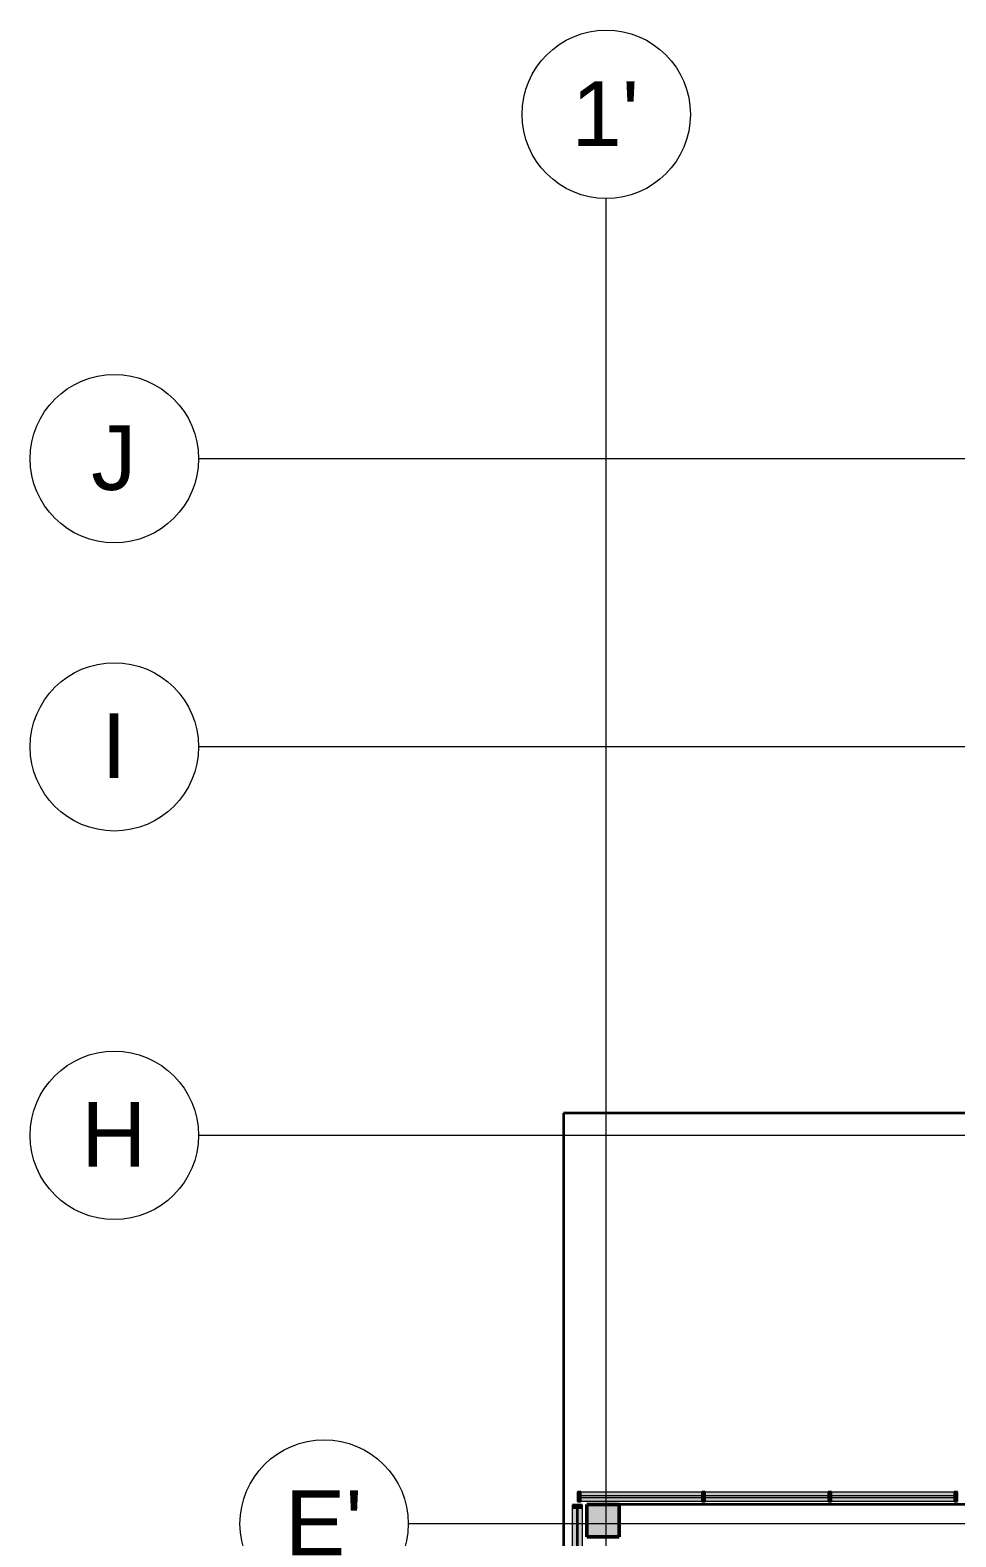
# Model space of a CAD drawing. Header units: millimetres. Extents: x -18178 to 96133, y -22425 to 61598.
# Drawn here: x -18169 to -3870, y 38330 to 61598 of the extents above; entities that cross this region are included whole.
import ezdxf

# ---------------------------------------------------------------- set-up
doc = ezdxf.new("R2010")
doc.units = ezdxf.units.MM
doc.linetypes.add('Centre', pattern=[10, 6, -1.25, 1.5, -1.25])
doc.linetypes.add('Demolished_2_', pattern=[7.14375, 4.7625, -2.38125])
for name, color, linetype, lineweight, true_color in [('A-FLOR', 7, 'Continuous', 9, 0x7f7f7f), ('A-GLAZ-CURT', 7, 'Continuous', 9, 0x7f7f7f), ('A-GLAZ-CWMG', 7, 'Continuous', 9, 0x7f7f7f), ('S-COLS', 7, 'Continuous', 9, 0x7f7f7f)]:
    doc.layers.add(name, color=color, linetype=linetype, lineweight=lineweight, true_color=true_color)
doc.layers.add('eae-bb-mım.', color=7, linetype='Continuous')
doc.layers.add('S-GRID', color=7, linetype='Continuous', lineweight=9)
doc.layers.add('S-GRID-IDEN', color=7, linetype='Continuous', lineweight=9)
doc.styles.add('Arial', font='arial.ttf')

# ---------------------------------------------------------------- blocks, each defined once
blk = doc.blocks.new('STR-Conc-Precast Rectangular Column Nwt - 500 x 500 mm-874367-Busbar Distribution First Floor  Layout - Phase 1')
at = {"layer": 'S-COLS', "lineweight": 35, "true_color": 0xf2f2f2}
blk.add_hatch(color=7, dxfattribs=at).paths.add_polyline_path([(250, -250), (250, 250), (-250, 250), (-250, -250)], flags=0)
at = {"layer": 'S-COLS', "color": 254, "lineweight": 50, "true_color": 0xcccccc}
for p, q in [((250, 250), (-250, 250)), ((-250, 250), (-250, -250)), ((250, -250), (250, 250)), ((-250, -250), (250, -250))]:
    blk.add_line(p, q, dxfattribs=at)
blk = doc.blocks.new('System Panel - Arup_Plate_CurtainPanelGlazed-874421-Busbar Distribution First Floor  Layout - Phase 1')
at = {"layer": 'A-GLAZ-CURT', "true_color": 0xf2f2f2}
blk.add_hatch(color=7, dxfattribs=at).paths.add_polyline_path([(-949, 13), (-949, -13), (949, -13), (949, 13), (173, 13)], flags=0)
at = {"layer": 'A-GLAZ-CURT', "color": 254, "lineweight": 18, "true_color": 0xcccccc}
for p, q in [((949, 13), (-949, 13)), ((-949, 13), (-949, -13)), ((949, -13), (949, 13)), ((-949, -13), (949, -13))]:
    blk.add_line(p, q, dxfattribs=at)
blk = doc.blocks.new('System Panel - Arup_Plate_CurtainPanelGlazed-874420-Busbar Distribution First Floor  Layout - Phase 1')
at = {"layer": 'A-GLAZ-CURT', "true_color": 0xf2f2f2}
blk.add_hatch(color=7, dxfattribs=at).paths.add_polyline_path([(-937, 13), (-937, -13), (937, -13), (937, 13)], flags=0)
at = {"layer": 'A-GLAZ-CURT', "color": 254, "lineweight": 18, "true_color": 0xcccccc}
for p, q in [((937, 13), (-937, 13)), ((-937, 13), (-937, -13)), ((937, -13), (937, 13)), ((-937, -13), (937, -13))]:
    blk.add_line(p, q, dxfattribs=at)
blk = doc.blocks.new('Rectangular Mullion - Arup_Member_CurtainWallMullionRect100x100mm-872829-Busbar Distribution First Floor  Layout - Phase 1')
at = {"layer": 'A-GLAZ-CWMG', "true_color": 0xf2f2f2}
blk.add_hatch(color=7, dxfattribs=at).paths.add_polyline_path([(-50, -75), (-50, 75), (0, 75), (0, -75)], flags=0)
at = {"layer": 'A-GLAZ-CWMG', "color": 254, "lineweight": 25, "true_color": 0xcccccc}
for p, q in [((-50, 75), (0, 75)), ((-50, -75), (-50, 75)), ((0, 75), (0, -75)), ((0, -75), (-50, -75))]:
    blk.add_line(p, q, dxfattribs=at)
blk = doc.blocks.new('Rectangular Mullion - Arup_Member_CurtainWallMullionRect100x100mm-874419-Busbar Distribution First Floor  Layout - Phase 1')
at = {"layer": 'A-GLAZ-CWMG', "true_color": 0xf2f2f2}
h = blk.add_hatch(color=7, dxfattribs=at)
h.paths.add_polyline_path([(8024, 38953), (8024, 39016), (6125, 39016), (6125, 38953), (6902, 38953)], flags=0)
h.paths.add_polyline_path([(6902, 39041), (8024, 39041), (8024, 39103), (6125, 39103), (6125, 39041)], flags=0)
at = {"layer": 'A-GLAZ-CWMG', "color": 254, "true_color": 0xe5e5e5}
for p, q in [((6125, 39103), (8024, 39103)), ((8024, 38953), (6125, 38953))]:
    blk.add_line(p, q, dxfattribs=at)
blk = doc.blocks.new('Rectangular Mullion - Arup_Member_CurtainWallMullionRect100x100mm-874418-Busbar Distribution First Floor  Layout - Phase 1')
at = {"layer": 'A-GLAZ-CWMG', "true_color": 0xf2f2f2}
h = blk.add_hatch(color=7, dxfattribs=at)
h.paths.add_polyline_path([(9947, 38953), (9947, 39016), (8074, 39016), (8074, 38953)], flags=0)
h.paths.add_polyline_path([(9947, 39041), (9947, 39103), (8074, 39103), (8074, 39041)], flags=0)
at = {"layer": 'A-GLAZ-CWMG', "color": 254, "true_color": 0xe5e5e5}
for p, q in [((8074, 39103), (9947, 39103)), ((9947, 38953), (8074, 38953))]:
    blk.add_line(p, q, dxfattribs=at)
blk = doc.blocks.new('Rectangular Mullion - Arup_Member_CurtainWallMullionRect100x100mm-872823-Busbar Distribution First Floor  Layout - Phase 1')
at = {"layer": 'A-GLAZ-CWMG', "true_color": 0xf2f2f2}
blk.add_hatch(color=7, dxfattribs=at).paths.add_polyline_path([(-25, -75), (-25, 75), (25, 75), (25, -75)], flags=0)
at = {"layer": 'A-GLAZ-CWMG', "color": 254, "lineweight": 25, "true_color": 0xcccccc}
for p, q in [((-25, 75), (25, 75)), ((-25, -75), (-25, 75)), ((25, 75), (25, -75)), ((25, -75), (-25, -75))]:
    blk.add_line(p, q, dxfattribs=at)
blk = doc.blocks.new('System Panel - Arup_Plate_CurtainPanelGlazed-873652-Busbar Distribution First Floor  Layout - Phase 1')
at = {"layer": 'A-GLAZ-CURT', "true_color": 0xf2f2f2}
blk.add_hatch(color=7, dxfattribs=at).paths.add_polyline_path([(-995, -13), (995, -13), (995, 13), (-995, 13)], flags=0)
at = {"layer": 'A-GLAZ-CURT', "color": 254, "lineweight": 18, "true_color": 0xcccccc}
for p, q in [((995, 13), (-995, 13)), ((-995, 13), (-995, -13)), ((995, -13), (995, 13)), ((-995, -13), (995, -13))]:
    blk.add_line(p, q, dxfattribs=at)
blk = doc.blocks.new('Rectangular Mullion - Arup_Member_CurtainWallMullionRect100x100mm-873650-Busbar Distribution First Floor  Layout - Phase 1')
at = {"layer": 'A-GLAZ-CWMG', "true_color": 0xf2f2f2}
h = blk.add_hatch(color=7, dxfattribs=at)
h.paths.add_polyline_path([(242, 28631), (242, 30620), (180, 30620), (180, 28631)], flags=0)
h.paths.add_polyline_path([(330, 28631), (330, 30620), (268, 30620), (268, 28631)], flags=0)
at = {"layer": 'A-GLAZ-CWMG', "color": 254, "true_color": 0xe5e5e5}
for p, q in [((180, 28631), (180, 30620)), ((330, 30620), (330, 28631))]:
    blk.add_line(p, q, dxfattribs=at)
blk = doc.blocks.new('Grid - Arup_Grid_Head_Circle-39942-Busbar Distribution First Floor  Layout - Phase 1')
at = {"layer": 'S-GRID-IDEN', "color": 253, "lineweight": 18, "true_color": 0xaaaaaa}
blk.add_circle((0, 0), 6.5, dxfattribs=at)
blk = doc.blocks.new('IL021-ARP-ZZ-XX-M3-J-A-0001_rvt-1-Busbar Distribution First Floor  Layout - Phase 1')
at = {"layer": 'A-FLOR', "color": 254, "lineweight": 35, "true_color": 0xe5e5e5}
for p, q in [((8870, 44948), (40, 44948)), ((40, 44948), (40, 28581)), ((9500, 38906), (900, 38906))]:
    blk.add_line(p, q, dxfattribs=at)
at = {"layer": 'S-GRID', "color": 253, "linetype": 'Centre', "lineweight": 18, "true_color": 0xaaaaaa}
for p, q in [((700, -7639), (700, 59074)), ((80163, 55056), (-5598, 55056)), ((80163, 50606), (-5598, 50606)), ((80162, 44606), (-5599, 44606)), ((13867, 38606), (-2358, 38606))]:
    blk.add_line(p, q, dxfattribs=at)
at = {"color": 253, "lineweight": 5, "true_color": 0xaaaaaa, "xscale": 199.9999999999999, "yscale": 199.9999999999999, "zscale": 199.9999999999999}
blk.add_blockref('Grid - Arup_Grid_Head_Circle-39942-Busbar Distribution First Floor  Layout - Phase 1', (700, 60374), dxfattribs=at)
at = {"color": 253, "lineweight": 5, "true_color": 0xaaaaaa, "xscale": 200.0000000000001, "yscale": 200.0000000000001, "zscale": 200.0000000000001, "rotation": 90}
for p in [(-6898, 55056), (-6898, 50606), (-6899, 44606), (-3658, 38606)]:
    blk.add_blockref('Grid - Arup_Grid_Head_Circle-39942-Busbar Distribution First Floor  Layout - Phase 1', p, dxfattribs=at)
at = {"color": 253, "linetype": 'Demolished_2_', "lineweight": 9, "true_color": 0xaaaaaa, "extrusion": (0, 0, -1)}
for name, p in [('Rectangular Mullion - Arup_Member_CurtainWallMullionRect100x100mm-872829-Busbar Distribution First Floor  Layout - Phase 1', (-255, 39028)), ('Rectangular Mullion - Arup_Member_CurtainWallMullionRect100x100mm-872823-Busbar Distribution First Floor  Layout - Phase 1', (-2203, 39028)), ('Rectangular Mullion - Arup_Member_CurtainWallMullionRect100x100mm-872823-Busbar Distribution First Floor  Layout - Phase 1', (-4152, 39028)), ('Rectangular Mullion - Arup_Member_CurtainWallMullionRect100x100mm-872823-Busbar Distribution First Floor  Layout - Phase 1', (-6100, 39028))]:
    blk.add_blockref(name, p, dxfattribs=at)
at = {"color": 253, "linetype": 'Demolished_2_', "lineweight": 9, "true_color": 0xaaaaaa}
for name, p in [('Rectangular Mullion - Arup_Member_CurtainWallMullionRect100x100mm-874418-Busbar Distribution First Floor  Layout - Phase 1', (-7769, 0)), ('Rectangular Mullion - Arup_Member_CurtainWallMullionRect100x100mm-874419-Busbar Distribution First Floor  Layout - Phase 1', (-3897, 0)), ('Rectangular Mullion - Arup_Member_CurtainWallMullionRect100x100mm-874419-Busbar Distribution First Floor  Layout - Phase 1', (-1948, 0)), ('STR-Conc-Precast Rectangular Column Nwt - 500 x 500 mm-874367-Busbar Distribution First Floor  Layout - Phase 1', (650, 38656)), ('Rectangular Mullion - Arup_Member_CurtainWallMullionRect100x100mm-873650-Busbar Distribution First Floor  Layout - Phase 1', (0, 8233))]:
    blk.add_blockref(name, p, dxfattribs=at)
at = {"color": 253, "linetype": 'Demolished_2_', "lineweight": 9, "true_color": 0xaaaaaa, "extrusion": (0, 0, -1), "rotation": 90}
blk.add_blockref('Rectangular Mullion - Arup_Member_CurtainWallMullionRect100x100mm-872829-Busbar Distribution First Floor  Layout - Phase 1', (-255, 38903), dxfattribs=at)
at = {"color": 253, "linetype": 'Demolished_2_', "lineweight": 9, "true_color": 0xaaaaaa}
for name, p, rotation in [('System Panel - Arup_Plate_CurtainPanelGlazed-874420-Busbar Distribution First Floor  Layout - Phase 1', (1242, 39028), 180), ('System Panel - Arup_Plate_CurtainPanelGlazed-874421-Busbar Distribution First Floor  Layout - Phase 1', (3178, 39028), 180), ('System Panel - Arup_Plate_CurtainPanelGlazed-874421-Busbar Distribution First Floor  Layout - Phase 1', (5126, 39028), 180), ('System Panel - Arup_Plate_CurtainPanelGlazed-873652-Busbar Distribution First Floor  Layout - Phase 1', (255, 37859), 90)]:
    blk.add_blockref(name, p, dxfattribs=dict(at, rotation=rotation))
at = {"layer": 'S-GRID-IDEN', "color": 253, "lineweight": 18, "true_color": 0xaaaaaa, "char_height": 1000, "attachment_point": 1, "style": 'Arial'}
for s, insert, width in [("1'", (164, 60886), 1282.7), ('J', (-7257, 55573), 865.82), ('I', (-7098, 51123), 481.01), ('H', (-7410, 45123), 1234.6), ("E'", (-4262, 39123), 1459.07)]:
    blk.add_mtext(s, dxfattribs=dict(at, insert=insert, width=width))

msp = doc.modelspace()

# ---------------------------------------------------------------- block references
at = {"layer": 'eae-bb-mım.', "lineweight": 5}
msp.add_blockref('IL021-ARP-ZZ-XX-M3-J-A-0001_rvt-1-Busbar Distribution First Floor  Layout - Phase 1', (-9969.99989, -75.97871), dxfattribs=at)

doc.saveas('drawing.dxf')
